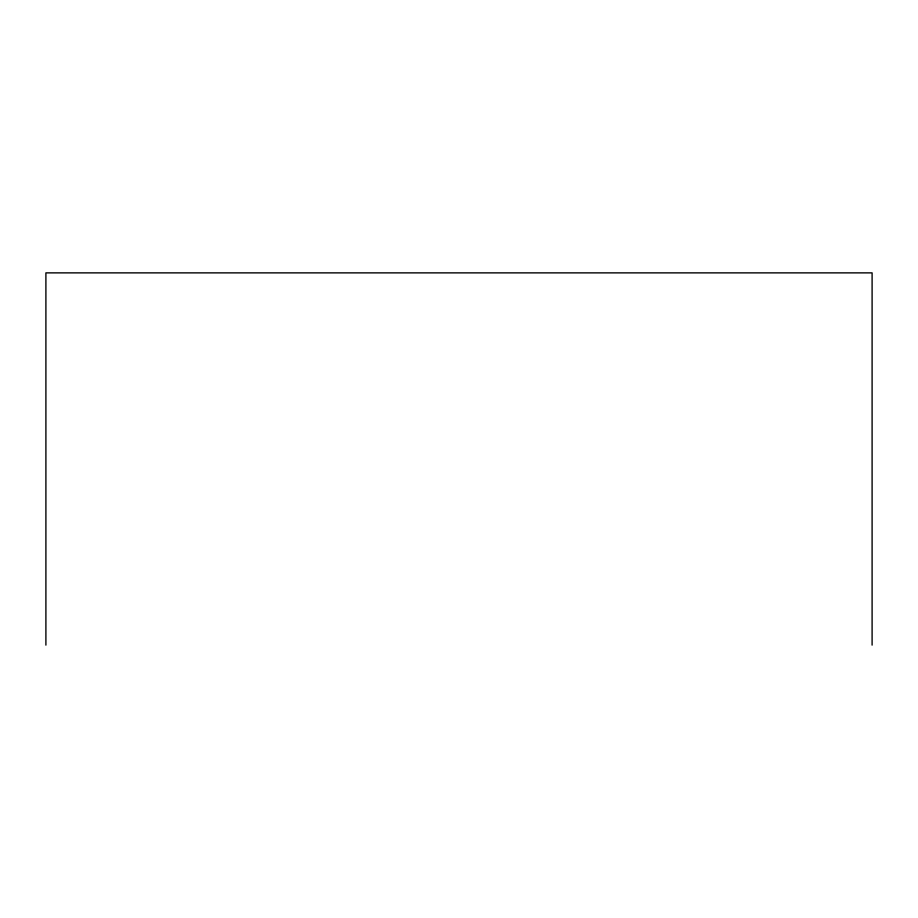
<?xml version="1.0" encoding="UTF-8"?>
<svg xmlns="http://www.w3.org/2000/svg" width="918" height="918" viewBox="0 0 918 918"><rect width="100%" height="100%" fill="white"/><g stroke="black" fill="none" stroke-linecap="round" stroke-linejoin="round"><path stroke-width="1.38" d="M872.1 645.125L872.1 272.875L45.9 272.875L45.9 645.125"/></g></svg>
